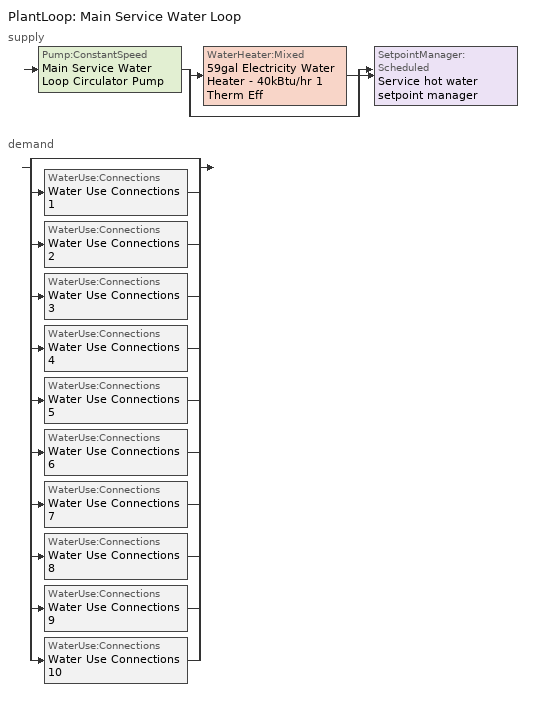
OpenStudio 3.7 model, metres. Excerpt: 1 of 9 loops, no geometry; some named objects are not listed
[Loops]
PlantLoop 'Main Service Water Loop'
 supply: Pump:ConstantSpeed 'Main Service Water Loop Circulator Pump' > split
  | WaterHeater:Mixed '59gal Electricity Water Heater - 40kBtu/hr 1 Therm Eff'
  | bypass
  join > SetpointManager:Scheduled 'Service hot water setpoint manager'
 demand: split
  | bypass
  | WaterUse:Connections 'Water Use Connections 1'
  | WaterUse:Connections 'Water Use Connections 2'
  | WaterUse:Connections 'Water Use Connections 3'
  | WaterUse:Connections 'Water Use Connections 4'
  | WaterUse:Connections 'Water Use Connections 5'
  | WaterUse:Connections 'Water Use Connections 6'
  | WaterUse:Connections 'Water Use Connections 7'
  | WaterUse:Connections 'Water Use Connections 8'
  | WaterUse:Connections 'Water Use Connections 9'
  | WaterUse:Connections 'Water Use Connections 10'
[PlantLoop]
Main Service Water Loop: Glycol Concentration=0; Maximum Loop Temperature {C}=60; Minimum Loop Temperature {C}=10; Plant Loop Volume {m3}=Autocalculate; Load Distribution Scheme=Optimal
[Sizing:Plant]
Main Service Water Loop: Loop Type=Heating; Design Loop Exit Temperature {C}=60; Loop Design Temperature Difference {deltaC}=5; Sizing Option=NonCoincident; Zone Timesteps in Averaging Window=1; Coincident Sizing Factor Mode=None
[SetpointManager:Scheduled]
Service hot water setpoint manager: Control Variable=Temperature; Schedule=Service Water Loop Temp - 140F; Setpoint Node or NodeList=Main Service Water Loop Supply Outlet Node
[Pump:ConstantSpeed]
Main Service Water Loop Circulator Pump: Rated Flow Rate {m3/s}=autosize; Rated Pump Head {Pa}=976362; Rated Power Consumption {W}=autosize; Motor Efficiency=0.855; Fraction of Motor Inefficiencies to Fluid Stream=0; Pump Control Type=Intermittent; Design Power Sizing Method=PowerPerFlowPerPressure; Design Electric Power per Unit Flow Rate {W/(m3/s)}=348701.1; Design Shaft Power per Unit Flow Rate per Unit Head {W-s/m3-Pa}=1.28205
[WaterHeater:Mixed]
59gal Electricity Water Heater - 40kBtu/hr 1 Therm Eff: Tank Volume {m3}=0.223511; Setpoint Temperature Schedule=Service Water Loop Temp - 140F; Deadband Temperature Difference {deltaC}=2; Maximum Temperature Limit {C}=60; Heater Control Type=Cycle; Heater Maximum Capacity {W}=11678.4; Heater Fuel Type=Electricity; Heater Thermal Efficiency=1; Off Cycle Parasitic Fuel Consumption Rate {W}=35.6795; Off Cycle Parasitic Fuel Type=Electricity; Off Cycle Parasitic Heat Fraction to Tank=0.8; On Cycle Parasitic Fuel Consumption Rate {W}=35.6795; On Cycle Parasitic Fuel Type=Electricity; On Cycle Parasitic Heat Fraction to Tank=0; Ambient Temperature Indicator=Schedule; Ambient Temperature Schedule=Water Heater Ambient Temp Schedule 70.0F; Off Cycle Loss Coefficient to Ambient Temperature {W/K}=2.17806; On Cycle Loss Coefficient to Ambient Temperature {W/K}=2.17806; Use Side Effectiveness=1; Source Side Effectiveness=1; Use Side Design Flow Rate {m3/s}=autosize; Source Side Design Flow Rate {m3/s}=autosize; Indirect Water Heating Recovery Time {hr}=1.5; Source Side Flow Control Mode=IndirectHeatPrimarySetpoint
[WaterHeater:Sizing]
59gal Electricity Water Heater - 40kBtu/hr 1 Therm Eff: Design Mode=PeakDraw; Time Storage Can Meet Peak Draw {hr}=0.538503; Time for Tank Recovery {hr}=0; Nominal Tank Volume for Autosizing Plant Connections {m3}=1
[WaterUse:Connections] Drain Water Heat Exchanger Type=None; Drain Water Heat Exchanger Destination=Plant
Name | Water Use Equipment Name 1
Water Use Connections 1 | Firstfloor_breezeway Service Water Use 0.02gal/min
Water Use Connections 2 | Firstfloor_core_southwest Service Water Use 0.1gal/min
Water Use Connections 3 | Fourthfloor Service Water Use 0.12gal/min
Water Use Connections 4 | Intermediatebay Service Water Use 0.04gal/min
Water Use Connections 5 | Secondflooreast Service Water Use 0.12gal/min
Water Use Connections 6 | Secondfloor_perimeter_northeast Service Water Use 0.04gal/min
Water Use Connections 7 | Secondfloor_perimeter_northwest Service Water Use 0.04gal/min
Water Use Connections 8 | Secondfloor_perimeter_southeast Service Water Use 0.04gal/min
Water Use Connections 9 | Secondfloor_perimeter_southwest Service Water Use 0.04gal/min
Water Use Connections 10 | Sixthfloor Service Water Use 0.12gal/min
[WaterUse:Equipment:Definition]
Name | Peak Flow Rate {m3/s} | Target Temperature Schedule | Sensible Fraction Schedule | Latent Fraction Schedule
Firstfloor_breezeway Service Water Use Def 0.02gal/min | 1.21034e-06 | Schedule Ruleset 5 | Schedule Ruleset 3 | Schedule Ruleset 4
Firstfloor_core_southwest Service Water Use Def 0.1gal/min | 6.29376e-06 | Schedule Ruleset 8 | Schedule Ruleset 6 | Schedule Ruleset 7
Fourthfloor Service Water Use Def 0.12gal/min | 7.26203e-06 | Schedule Ruleset 11 | Schedule Ruleset 9 | Schedule Ruleset 10
Intermediatebay Service Water Use Def 0.04gal/min | 2.58206e-06 | Schedule Ruleset 14 | Schedule Ruleset 12 | Schedule Ruleset 13
Secondflooreast Service Water Use Def 0.12gal/min | 7.26203e-06 | Schedule Ruleset 17 | Schedule Ruleset 15 | Schedule Ruleset 16
Secondfloor_perimeter_northeast Service Water Use Def 0.04gal/min | 2.29964e-06 | Schedule Ruleset 20 | Schedule Ruleset 18 | Schedule Ruleset 19
Secondfloor_perimeter_northwest Service Water Use Def 0.04gal/min | 2.29964e-06 | Schedule Ruleset 23 | Schedule Ruleset 21 | Schedule Ruleset 22
Secondfloor_perimeter_southeast Service Water Use Def 0.04gal/min | 2.72326e-06 | Schedule Ruleset 26 | Schedule Ruleset 24 | Schedule Ruleset 25
Secondfloor_perimeter_southwest Service Water Use Def 0.04gal/min | 2.72326e-06 | Schedule Ruleset 29 | Schedule Ruleset 27 | Schedule Ruleset 28
Sixthfloor Service Water Use Def 0.12gal/min | 7.26203e-06 | Schedule Ruleset 32 | Schedule Ruleset 30 | Schedule Ruleset 31
[WaterUse:Equipment] Flow Rate Fraction Schedule=NECB-A-Service Water Heating
Name | Water Use Equipment Definition | Space
Firstfloor_breezeway Service Water Use 0.02gal/min | Firstfloor_breezeway Service Water Use Def 0.02gal/min | FirstFloor_Breezeway
Firstfloor_core_southwest Service Water Use 0.1gal/min | Firstfloor_core_southwest Service Water Use Def 0.1gal/min | FirstFloor_Core_Southwest
Fourthfloor Service Water Use 0.12gal/min | Fourthfloor Service Water Use Def 0.12gal/min | FourthFloor
Intermediatebay Service Water Use 0.04gal/min | Intermediatebay Service Water Use Def 0.04gal/min | IntermediateBay
Secondflooreast Service Water Use 0.12gal/min | Secondflooreast Service Water Use Def 0.12gal/min | SecondFloorEast
Secondfloor_perimeter_northeast Service Water Use 0.04gal/min | Secondfloor_perimeter_northeast Service Water Use Def 0.04gal/min | SecondFloor_Perimeter_Northeast
Secondfloor_perimeter_northwest Service Water Use 0.04gal/min | Secondfloor_perimeter_northwest Service Water Use Def 0.04gal/min | SecondFloor_Perimeter_Northwest
Secondfloor_perimeter_southeast Service Water Use 0.04gal/min | Secondfloor_perimeter_southeast Service Water Use Def 0.04gal/min | SecondFloor_Perimeter_Southeast
Secondfloor_perimeter_southwest Service Water Use 0.04gal/min | Secondfloor_perimeter_southwest Service Water Use Def 0.04gal/min | SecondFloor_Perimeter_Southwest
Sixthfloor Service Water Use 0.12gal/min | Sixthfloor Service Water Use Def 0.12gal/min | SixthFloor
[Schedule:Ruleset]
Name | Default Day Schedule
Service Water Loop Temp - 140F | Service Water Loop Temp - 140F Default
Water Heater Ambient Temp Schedule 70.0F | Water Heater Ambient Temp Schedule 70.0F Default
Schedule Ruleset 3 | Schedule Day 7
Schedule Ruleset 4 | Schedule Day 8
Schedule Ruleset 5 | Schedule Day 9
NECB-A-Service Water Heating | NECB-A-Service Water Heating Default
Schedule Ruleset 6 | Schedule Day 10
Schedule Ruleset 7 | Schedule Day 11
Schedule Ruleset 8 | Schedule Day 12
Schedule Ruleset 9 | Schedule Day 13
Schedule Ruleset 10 | Schedule Day 14
Schedule Ruleset 11 | Schedule Day 15
Schedule Ruleset 12 | Schedule Day 16
Schedule Ruleset 13 | Schedule Day 17
Schedule Ruleset 14 | Schedule Day 18
Schedule Ruleset 15 | Schedule Day 19
Schedule Ruleset 16 | Schedule Day 20
Schedule Ruleset 17 | Schedule Day 21
Schedule Ruleset 18 | Schedule Day 22
Schedule Ruleset 19 | Schedule Day 23
Schedule Ruleset 20 | Schedule Day 24
Schedule Ruleset 21 | Schedule Day 25
Schedule Ruleset 22 | Schedule Day 26
Schedule Ruleset 23 | Schedule Day 27
Schedule Ruleset 24 | Schedule Day 28
Schedule Ruleset 25 | Schedule Day 29
Schedule Ruleset 26 | Schedule Day 30
Schedule Ruleset 27 | Schedule Day 31
Schedule Ruleset 28 | Schedule Day 32
Schedule Ruleset 29 | Schedule Day 33
Schedule Ruleset 30 | Schedule Day 34
Schedule Ruleset 31 | Schedule Day 35
Schedule Ruleset 32 | Schedule Day 36
[Schedule:Day]
Service Water Loop Temp - 140F Default; Schedule Day 9; Schedule Day 12; Schedule Day 15; Schedule Day 18; Schedule Day 21; Schedule Day 24; Schedule Day 27; Schedule Day 30; Schedule Day 33; Schedule Day 36: 24, 0, 60
Water Heater Ambient Temp Schedule 70.0F Default: 24, 0, 21.1111
Schedule Day 7; Schedule Day 10; Schedule Day 13; Schedule Day 16; Schedule Day 19; Schedule Day 22; Schedule Day 25; Schedule Day 28; Schedule Day 31; Schedule Day 34: 24, 0, 0.2
Schedule Day 8; Schedule Day 11; Schedule Day 14; Schedule Day 17; Schedule Day 20; Schedule Day 23; Schedule Day 26; Schedule Day 29; Schedule Day 32; Schedule Day 35: 24, 0, 0.05
NECB-A-Service Water Heating Default; NECB-A-Service Water Heating Default|Wkdy Day: No, 7, 0, 0.05, 8, 0, 0.1, 10, 0, 0.5, 16, 0, 0.9, 17, 0, 0.7, 18, 0, 0.5, 19, 0, 0.3, 22, 0, 0.2, 24, 0, 0.05
NECB-A-Service Water Heating Sat Day; NECB-A-Service Water Heating Sun|Hol Day: No, 24, 0, 0.05
[Schedule:Rule] Schedule Ruleset=NECB-A-Service Water Heating; Date Specification Type=DateRange; Start Month=1; Start Day=1; End Month=12; End Day=31
Name | Rule Order | Day Schedule | Apply Monday | Apply Tuesday | Apply Wednesday | Apply Thursday | Apply Friday | Apply Saturday | Apply Sunday
Schedule Rule 17 | 2 | NECB-A-Service Water Heating Default|Wkdy Day | Yes | Yes | Yes | Yes | Yes
Schedule Rule 18 | 1 | NECB-A-Service Water Heating Sat Day |  |  |  |  |  | Yes
Schedule Rule 19 | 0 | NECB-A-Service Water Heating Sun|Hol Day |  |  |  |  |  |  | Yes
